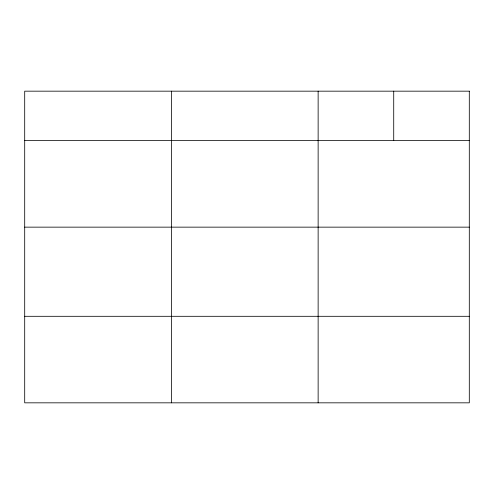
<?xml version="1.0" encoding="UTF-8"?>
<svg xmlns="http://www.w3.org/2000/svg" width="494" height="494" viewBox="0 0 494 494"><rect width="100%" height="100%" fill="white"/><g stroke="black" fill="none" stroke-linecap="round" stroke-linejoin="round"><path stroke-width="0.74" d="M24.7 140.611L469.3 140.611M24.7 227.147L469.3 227.147M24.7 316.302L469.3 316.302M393.718 91.168L393.718 140.611M318.136 91.168L318.136 402.832M171.418 91.168L171.418 402.832M469.3 91.168L24.7 91.168L24.7 402.832L469.3 402.832L469.3 91.168"/></g></svg>
